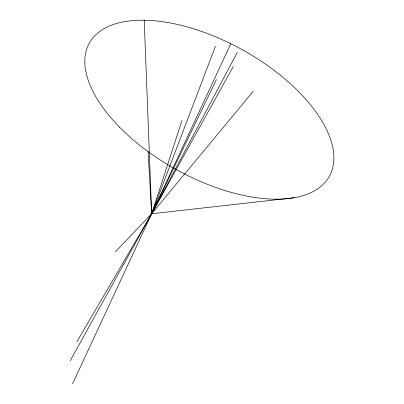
<?xml version="1.0" encoding="UTF-8"?>
<svg xmlns="http://www.w3.org/2000/svg" width="404" height="404" viewBox="0 0 404 404"><rect width="100%" height="100%" fill="white"/><g stroke="black" fill="none" stroke-linecap="round" stroke-linejoin="round"><path stroke-width="0.61" d="M181.992 120.448L151.677 213.756L76.836 341.86M215.453 46.288L151.677 213.756L115.428 251.838M72.553 383.8L230.8 43.708M216.443 79.548L151.677 213.756L294.188 197.728M237.36 52.267L151.677 213.756L148.076 151.611M70.099 360.924L233.254 66.584M253.358 91.153L151.677 213.756L144.208 20.21M119.66 127.28A137.254 68.417 29 0 0 329.033 176.881A137.254 68.417 29 0 0 179.386 24.902A137.254 68.417 29 0 0 119.66 127.28"/></g></svg>
